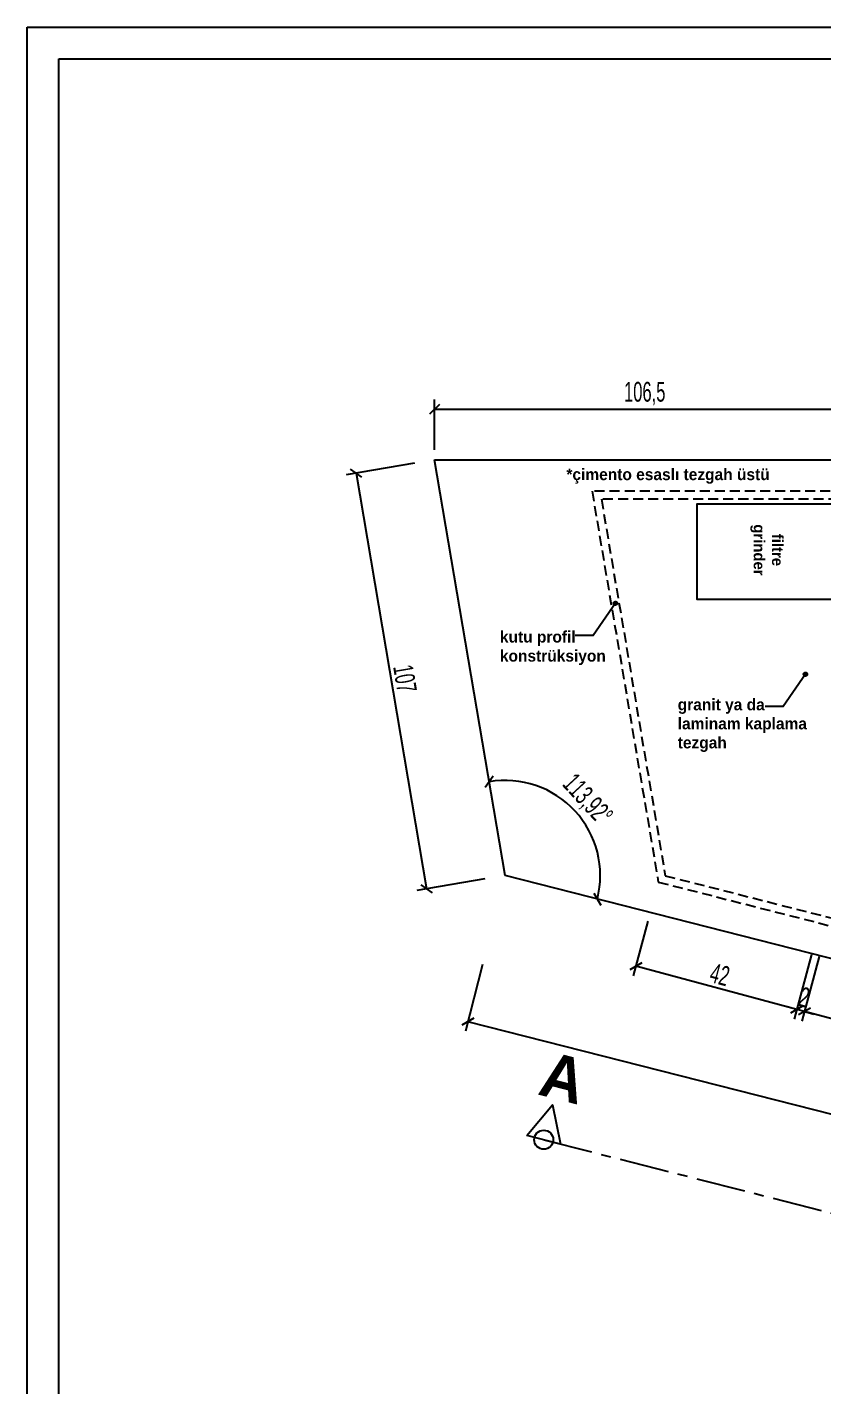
# Model space of a CAD drawing. Header units: millimetres. Extents: x 933584 to 974011, y 4545988 to 4553664.
# Drawn here: x 968501 to 968702.4, y 4552511.4 to 4552855.4 of the extents above; entities that cross this region are included whole.
import ezdxf

# ---------------------------------------------------------------- set-up
doc = ezdxf.new("R2010")
doc.units = ezdxf.units.MM
doc.header["$PDMODE"] = 35
doc.linetypes.add('CENTER', pattern=[2, 1.25, -0.25, 0.25, -0.25])
doc.linetypes.add('HIDDEN', pattern=[9.525, 6.35, -3.175])
doc.layers.get('0').update_dxf_attribs({"color": 255})
doc.layers.get('Defpoints').update_dxf_attribs({"color": 8})
for name, color, linetype in [('0-DMS-50', 143, 'Continuous'), ('0-LNS-SLN', 6, 'Continuous'), ('0-LNS-VLF', 11, 'Continuous'), ('0-TXT-NRS', 6, 'Continuous'), ('0-TXT-XBX_20', 3, 'Continuous'), ('8-KBT-KEQ', 4, 'Continuous')]:
    doc.layers.add(name, color=color, linetype=linetype)
doc.styles.add('Century Gothic_B_3', font='GOTHICB.TTF', dxfattribs={"height": 4})
doc.styles.add('dim_romans_50', font='swissl.ttf', dxfattribs={"width": 0.6, "height": 5})
doc.dimstyles.new('ONK_dim 1_50', dxfattribs={"dimscale": 5, "dimtxt": 4, "dimasz": 0.5, "dimexe": 0.5, "dimexo": 0.5, "dimgap": 0.2, "dimtad": 1, "dimdec": 1, "dimrnd": 0.5, "dimzin": 9, "dimtxsty": 'dim_romans_50', "dimblk": 'OBLIQUE', "dimcen": 1, "dimclre": 256, "dimclrt": 256, "dimazin": 2, "dimtfac": 1, "dimtdec": 1, "dimtix": 1, "dimtmove": 2, "dimatfit": 3, "dimldrblk": 'OBLIQUE', "dimfxl": 3, "dimfxlon": 1, "dimarcsym": 0})

# ---------------------------------------------------------------- blocks, each defined once
blk = doc.blocks.new('_Oblique')
at = {"color": 0, "linetype": 'ByBlock', "lineweight": -2}
blk.add_line((-0.5, -0.5), (0.5, 0.5), dxfattribs=at)
blk = doc.blocks.new('*D2367')
at = {"layer": '0-DMS-50', "lineweight": -2}
for p, q in [((968616.38, 4552617.91), (968612.06, 4552600.95)), ((968967.49, 4552528.42), (968963.17, 4552511.47))]:
    blk.add_line(p, q, dxfattribs=at)
at = {"layer": '0-DMS-50', "color": 0, "lineweight": -2}
blk.add_line((968963.79, 4552513.89), (968612.67, 4552603.37), dxfattribs=at)
at = {"layer": 'Defpoints', "color": 0}
for p in [(968622.11, 4552640.41), (968612.67, 4552603.37), (968973.23, 4552550.93)]:
    blk.add_point(p, dxfattribs=at)
at = {"layer": '0-DMS-50', "color": 0, "linetype": 'ByBlock', "lineweight": -2, "xscale": 2.5, "yscale": 2.5, "zscale": 2.5}
for p, rotation in [((968612.67, 4552603.37), 165.702617121831), ((968963.79, 4552513.89), 345.7026171218311)]:
    blk.add_blockref('_Oblique', p, dxfattribs=dict(at, rotation=rotation))
at = {"layer": '0-DMS-50', "insert": (968789.21, 4552562.48), "char_height": 5, "attachment_point": 5, "rotation": 345.7026, "style": 'dim_romans_50'}
blk.add_mtext('362,5', dxfattribs=at)
blk = doc.blocks.new('*D2368')
at = {"layer": '0-DMS-50', "color": 0, "lineweight": -2}
blk.add_arc((968973.23, 4552550.93), 28.37, 69.7604, 165.7026, dxfattribs=at)
at = {"layer": 'Defpoints', "color": 0}
for p in [(969063.51, 4552795.78), (968622.11, 4552640.41), (968967.46, 4552578.71), (968973.23, 4552550.93), (968973.23, 4552550.93)]:
    blk.add_point(p, dxfattribs=at)
at = {"layer": '0-DMS-50', "color": 0, "linetype": 'ByBlock', "lineweight": -2, "xscale": 2.5, "yscale": 2.5, "zscale": 2.5}
for p, rotation in [((968983.05, 4552577.55), 339.7604038233977), ((968945.74, 4552557.94), 255.7026171218311)]:
    blk.add_blockref('_Oblique', p, dxfattribs=dict(at, rotation=rotation))
at = {"layer": '0-DMS-50', "insert": (968958.18, 4552579.57), "char_height": 5, "attachment_point": 5, "rotation": 27.7315, "style": 'dim_romans_50'}
blk.add_mtext('95,94%%d', dxfattribs=at)
blk = doc.blocks.new('*D2369')
at = {"layer": '0-DMS-50', "color": 0, "lineweight": -2}
blk.add_arc((968622.11, 4552640.41), 24.12, 345.7026, 99.6253, dxfattribs=at)
at = {"layer": 'Defpoints', "color": 0}
for p in [(968604.24, 4552745.78), (968633.57, 4552661.64), (968622.11, 4552640.41), (968622.11, 4552640.41), (968973.23, 4552550.93)]:
    blk.add_point(p, dxfattribs=at)
at = {"layer": '0-DMS-50', "color": 0, "linetype": 'ByBlock', "lineweight": -2, "xscale": 2.5, "yscale": 2.5, "zscale": 2.5}
for p, rotation in [((968618.08, 4552664.19), 189.6252594059883), ((968645.49, 4552634.46), 255.7026171218311)]:
    blk.add_blockref('_Oblique', p, dxfattribs=dict(at, rotation=rotation))
at = {"layer": '0-DMS-50', "insert": (968642.78, 4552659.45), "char_height": 5, "attachment_point": 5, "rotation": 312.6639, "style": 'dim_romans_50'}
blk.add_mtext('113,92%%d', dxfattribs=at)
blk = doc.blocks.new('*D2379')
at = {"layer": '0-DMS-50', "lineweight": -2}
for p, q in [((968701.68, 4552619.89), (968697.3, 4552603.56)), ((968765.58, 4552603.38), (968761.05, 4552586.48))]:
    blk.add_line(p, q, dxfattribs=at)
at = {"layer": '0-DMS-50', "color": 0, "lineweight": -2}
blk.add_line((968761.7, 4552588.89), (968697.95, 4552605.97), dxfattribs=at)
at = {"layer": 'Defpoints', "color": 0}
for p in [(968702.33, 4552622.3), (968697.95, 4552605.97), (968766.28, 4552606)]:
    blk.add_point(p, dxfattribs=at)
at = {"layer": '0-DMS-50', "color": 0, "linetype": 'ByBlock', "lineweight": -2, "xscale": 2.5, "yscale": 2.5, "zscale": 2.5}
for p, rotation in [((968697.95, 4552605.97), 164.999999980436), ((968761.7, 4552588.89), 344.999999980436)]:
    blk.add_blockref('_Oblique', p, dxfattribs=dict(at, rotation=rotation))
at = {"layer": '0-DMS-50', "insert": (968730.73, 4552600.81), "char_height": 5, "attachment_point": 5, "rotation": 345, "style": 'dim_romans_50'}
blk.add_mtext('66', dxfattribs=at)
blk = doc.blocks.new('*D2380')
at = {"layer": '0-DMS-50', "lineweight": -2}
for p, q in [((968699.74, 4552620.38), (968695.37, 4552604.07)), ((968701.68, 4552619.89), (968697.3, 4552603.56))]:
    blk.add_line(p, q, dxfattribs=at)
at = {"layer": '0-DMS-50', "color": 0, "lineweight": -2}
for p, q in [((968696.02, 4552606.49), (968693.61, 4552607.14)), ((968697.95, 4552605.97), (968696.02, 4552606.49)), ((968697.95, 4552605.97), (968700.37, 4552605.32))]:
    blk.add_line(p, q, dxfattribs=at)
at = {"layer": 'Defpoints', "color": 0}
for p in [(968700.39, 4552622.8), (968702.33, 4552622.3), (968696.02, 4552606.49)]:
    blk.add_point(p, dxfattribs=at)
at = {"layer": '0-DMS-50', "color": 0, "linetype": 'ByBlock', "lineweight": -2, "xscale": 2.5, "yscale": 2.5, "zscale": 2.5}
for p, rotation in [((968696.02, 4552606.49), 344.9999999771849), ((968697.95, 4552605.97), 164.999999977185)]:
    blk.add_blockref('_Oblique', p, dxfattribs=dict(at, rotation=rotation))
at = {"layer": '0-DMS-50', "insert": (968697.89, 4552609.61), "char_height": 5, "attachment_point": 5, "rotation": 345, "style": 'dim_romans_50'}
blk.add_mtext('2', dxfattribs=at)
blk = doc.blocks.new('*D2381')
at = {"layer": '0-DMS-50', "lineweight": -2}
for p, q in [((968658.28, 4552628.88), (968654.57, 4552615.01)), ((968699.74, 4552620.38), (968695.37, 4552604.07))]:
    blk.add_line(p, q, dxfattribs=at)
at = {"layer": '0-DMS-50', "color": 0, "lineweight": -2}
blk.add_line((968696.02, 4552606.49), (968655.21, 4552617.42), dxfattribs=at)
at = {"layer": 'Defpoints', "color": 0}
for p in [(968658.93, 4552631.3), (968700.39, 4552622.8), (968655.21, 4552617.42)]:
    blk.add_point(p, dxfattribs=at)
at = {"layer": '0-DMS-50', "color": 0, "linetype": 'ByBlock', "lineweight": -2, "xscale": 2.5, "yscale": 2.5, "zscale": 2.5}
for p, rotation in [((968655.21, 4552617.42), 164.9999999813227), ((968696.02, 4552606.49), 344.9999999813227)]:
    blk.add_blockref('_Oblique', p, dxfattribs=dict(at, rotation=rotation))
at = {"layer": '0-DMS-50', "insert": (968676.52, 4552615.34), "char_height": 5, "attachment_point": 5, "rotation": 345, "style": 'dim_romans_50'}
blk.add_mtext('42', dxfattribs=at)
blk = doc.blocks.new('*D2383')
at = {"layer": '0-DMS-50', "lineweight": -2}
for p, q in [((968604.24, 4552748.28), (968604.24, 4552761.07)), ((968710.74, 4552748.28), (968710.74, 4552761.07))]:
    blk.add_line(p, q, dxfattribs=at)
at = {"layer": '0-DMS-50', "color": 0, "lineweight": -2}
blk.add_line((968604.24, 4552758.57), (968710.74, 4552758.57), dxfattribs=at)
at = {"layer": 'Defpoints', "color": 0}
for p in [(968710.74, 4552758.57), (968604.24, 4552745.78), (968710.74, 4552745.78)]:
    blk.add_point(p, dxfattribs=at)
at = {"layer": '0-DMS-50', "color": 0, "linetype": 'ByBlock', "lineweight": -2, "xscale": 2.5, "yscale": 2.5, "zscale": 2.5}
for p, rotation in [((968604.24, 4552758.57), 179.999999999499), ((968710.74, 4552758.57), 359.999999999499)]:
    blk.add_blockref('_Oblique', p, dxfattribs=dict(at, rotation=rotation))
at = {"layer": '0-DMS-50', "insert": (968657.49, 4552762.54), "char_height": 5, "attachment_point": 5, "style": 'dim_romans_50'}
blk.add_mtext('106,5', dxfattribs=at)
blk = doc.blocks.new('*D2460')
at = {"layer": '0-DMS-50', "lineweight": -2}
for p, q in [((968599.15, 4552744.92), (968581.89, 4552741.99)), ((968617.02, 4552639.55), (968599.76, 4552636.62))]:
    blk.add_line(p, q, dxfattribs=at)
at = {"layer": '0-DMS-50', "color": 0, "lineweight": -2}
blk.add_line((968584.36, 4552742.41), (968602.23, 4552637.04), dxfattribs=at)
at = {"layer": 'Defpoints', "color": 0}
for p in [(968604.24, 4552745.78), (968622.11, 4552640.41), (968602.23, 4552637.04)]:
    blk.add_point(p, dxfattribs=at)
at = {"layer": '0-DMS-50', "color": 0, "linetype": 'ByBlock', "lineweight": -2, "xscale": 2.5, "yscale": 2.5, "zscale": 2.5}
for p, rotation in [((968584.36, 4552742.41), 99.62525940598833), ((968602.23, 4552637.04), 279.6252594059883)]:
    blk.add_blockref('_Oblique', p, dxfattribs=dict(at, rotation=rotation))
at = {"layer": '0-DMS-50', "insert": (968596.74, 4552690.31), "char_height": 5, "attachment_point": 5, "rotation": 279.6253, "style": 'dim_romans_50'}
blk.add_mtext('107', dxfattribs=at)

msp = doc.modelspace()

# ---------------------------------------------------------------- hatches: boundary and pattern name
at = {"layer": '0-LNS-VLF', "linetype": 'HIDDEN', "ltscale": 0.5}
h = msp.add_hatch(color=256, dxfattribs=at)
h.dxf.hatch_style = 1
edge = h.paths.add_edge_path()
edge.add_arc((968650.07, 4552709.41), 0.467, 0, 360)
h = msp.add_hatch(color=256, dxfattribs=at)
h.dxf.hatch_style = 1
edge = h.paths.add_edge_path()
edge.add_arc((968698.21, 4552691.42), 0.467, 0, 360)

# ---------------------------------------------------------------- linework, layer by layer
at = {"color": 0}
for points in [[(968501.03, 4552855.4), (969341.03, 4552855.4), (969341.03, 4552255.4), (968501.03, 4552255.4)], [(968509.03, 4552847.4), (969333.03, 4552847.4), (969333.03, 4552263.4), (968509.03, 4552263.4)]]:
    msp.add_lwpolyline(points, close=True, dxfattribs=at)
msp.add_lwpolyline([(968627.62, 4552574.58), (968634.15, 4552582.3), (968636.19, 4552572.39), (968627.62, 4552574.58)])
at = {"linetype": 'CENTER', "ltscale": 10}
msp.add_lwpolyline([(968631.9, 4552573.48), (968959.93, 4552489.89)], dxfattribs=at)
msp.add_circle((968631.9, 4552573.48), 2.41)
at = {"layer": '0-LNS-SLN', "linetype": 'HIDDEN', "ltscale": 0.4}
for points in [[(968712.1, 4552737.78), (968644.14, 4552737.78), (968660.93, 4552638.78), (968968.22, 4552560.46), (968994.24, 4552631.02)], [(968710.41, 4552735.78), (968646.51, 4552735.78), (968662.69, 4552640.39), (968966.97, 4552562.85), (968992.36, 4552631.72)]]:
    msp.add_lwpolyline(points, dxfattribs=at)
at = {"layer": '0-LNS-VLF', "ltscale": 0.5}
for points in [[(968650.07, 4552709.41), (968644.44, 4552701.27), (968639.89, 4552701.27)], [(968698.21, 4552691.42), (968692.58, 4552683.28), (968688.04, 4552683.28)]]:
    msp.add_lwpolyline(points, dxfattribs=at)
at = {"layer": '0-LNS-VLF', "linetype": 'HIDDEN', "ltscale": 0.5}
for centre in [(968650.07, 4552709.41), (968698.21, 4552691.42)]:
    msp.add_circle(centre, 0.467, dxfattribs=at)
at = {"layer": '0-TXT-NRS'}
msp.add_lwpolyline([(968711.68, 4552710.49), (968711.68, 4552734.49), (968670.68, 4552734.49), (968670.68, 4552710.49)], close=True, dxfattribs=at)
at = {"layer": '8-KBT-KEQ'}
msp.add_lwpolyline([(968604.24, 4552745.78), (968710.74, 4552745.78), (968719.71, 4552692.94), (968926.25, 4552640.3), (968960.71, 4552733.78), (968784.08, 4552733.78), (968777.06, 4552795.78), (969063.51, 4552795.78), (968973.23, 4552550.93), (968622.11, 4552640.41), (968604.24, 4552745.78)], dxfattribs=at)

# ---------------------------------------------------------------- texts
at = {"linetype": 'HIDDEN', "ltscale": 0.5, "insert": (968637.65, 4552743.55), "char_height": 2.9364, "width": 95.455, "attachment_point": 1, "line_spacing_factor": 0.984502, "style": 'Century Gothic_B_3'}
msp.add_mtext('{\\fFranklin Gothic Book|b1|i0|c162|p34;*çimento esaslı tezgah üstü}', dxfattribs=at)
at = {"linetype": 'CENTER', "ltscale": 10, "insert": (968632.9, 4552596.06), "char_height": 11.3933, "width": 370.3635, "attachment_point": 1, "rotation": 345.7026, "line_spacing_factor": 0.984502, "style": 'Century Gothic_B_3'}
msp.add_mtext('\\pxql;{\\fFranklin Gothic Book|b1|i0|c162|p34;A}', dxfattribs=at)
at = {"layer": '0-LNS-VLF', "linetype": 'HIDDEN', "ltscale": 0.5, "char_height": 2.9364, "width": 95.455, "attachment_point": 1, "line_spacing_factor": 0.984502, "style": 'Century Gothic_B_3'}
for s, insert in [('\\pxql;{\\fFranklin Gothic Book|b1|i0|c162|p34;kutu profil \\Pkonstrüksiyon}', (968620.8, 4552702.39)), ('\\pxql;{\\fFranklin Gothic Book|b1|i0|c162|p34;granit ya da\\Plaminam kaplama \\Ptezgah}', (968665.85, 4552685.22))]:
    msp.add_mtext(s, dxfattribs=dict(at, insert=insert))
at = {"layer": '0-TXT-XBX_20', "color": 0, "insert": (968692.55, 4552777.84), "char_height": 2.819, "width": 109.8284, "attachment_point": 1, "rotation": 270, "line_spacing_factor": 0.984502, "style": 'Century Gothic_B_3'}
msp.add_mtext('\\pxqc;{\\fFranklin Gothic Book|b1|i0|c162|p34;filtre \\Pgrinder}', dxfattribs=at)

# ---------------------------------------------------------------- dimensions: what is measured, and where the dimension line sits
at = {"layer": '0-DMS-50'}
for base, line1, line2, picture, middle in [((968967.46, 4552578.71), ((969063.51, 4552795.78), (968973.23, 4552550.93)), ((968973.23, 4552550.93), (968622.11, 4552640.41)), '*D2368', (968958.18, 4552579.57)), ((968633.57, 4552661.64), ((968973.23, 4552550.93), (968622.11, 4552640.41)), ((968622.11, 4552640.41), (968604.24, 4552745.78)), '*D2369', (968642.78, 4552659.45))]:
    dim = msp.add_angular_dim_2l(base=base, line1=line1, line2=line2, dimstyle='ONK_dim 1_50', dxfattribs=at)
    dim.commit()
    dim.dimension.update_dxf_attribs({"geometry": picture, "text_midpoint": middle})
for p1, p2, distance, picture, middle in [((968604.24, 4552745.78), (968710.74, 4552745.78), 12.79, '*D2383', (968657.49, 4552762.54)), ((968973.23, 4552550.93), (968622.11, 4552640.41), 38.23, '*D2367', (968789.21, 4552562.48))]:
    dim = msp.add_aligned_dim(p1=p1, p2=p2, distance=distance, dimstyle='ONK_dim 1_50', dxfattribs=at)
    dim.commit()
    dim.dimension.update_dxf_attribs({"geometry": picture, "text_midpoint": middle})
dim = msp.add_aligned_dim(p1=(968604.24, 4552745.78), p2=(968622.11, 4552640.41), distance=-20.17, dimstyle='ONK_dim 1_50', override={"dimtxsty": 'dim_romans_50', "dimldrblk": 'Oblique'}, dxfattribs=at)
dim.commit()
dim.dimension.update_dxf_attribs({"geometry": '*D2460', "text_midpoint": (968596.74, 4552690.31)})
for base, p1, p2, picture, middle in [((968655.21, 4552617.42), (968700.39, 4552622.8), (968658.93, 4552631.3), '*D2381', (968676.52, 4552615.34)), ((968696.02, 4552606.49), (968702.33, 4552622.3), (968700.39, 4552622.8), '*D2380', (968697.89, 4552609.61)), ((968697.95, 4552605.97), (968766.28, 4552606), (968702.33, 4552622.3), '*D2379', (968730.73, 4552600.81))]:
    dim = msp.add_linear_dim(base=base, p1=p1, p2=p2, angle=345, dimstyle='ONK_dim 1_50', dxfattribs=at)
    dim.commit()
    dim.dimension.update_dxf_attribs({"geometry": picture, "text_midpoint": middle})

doc.saveas('drawing.dxf')
